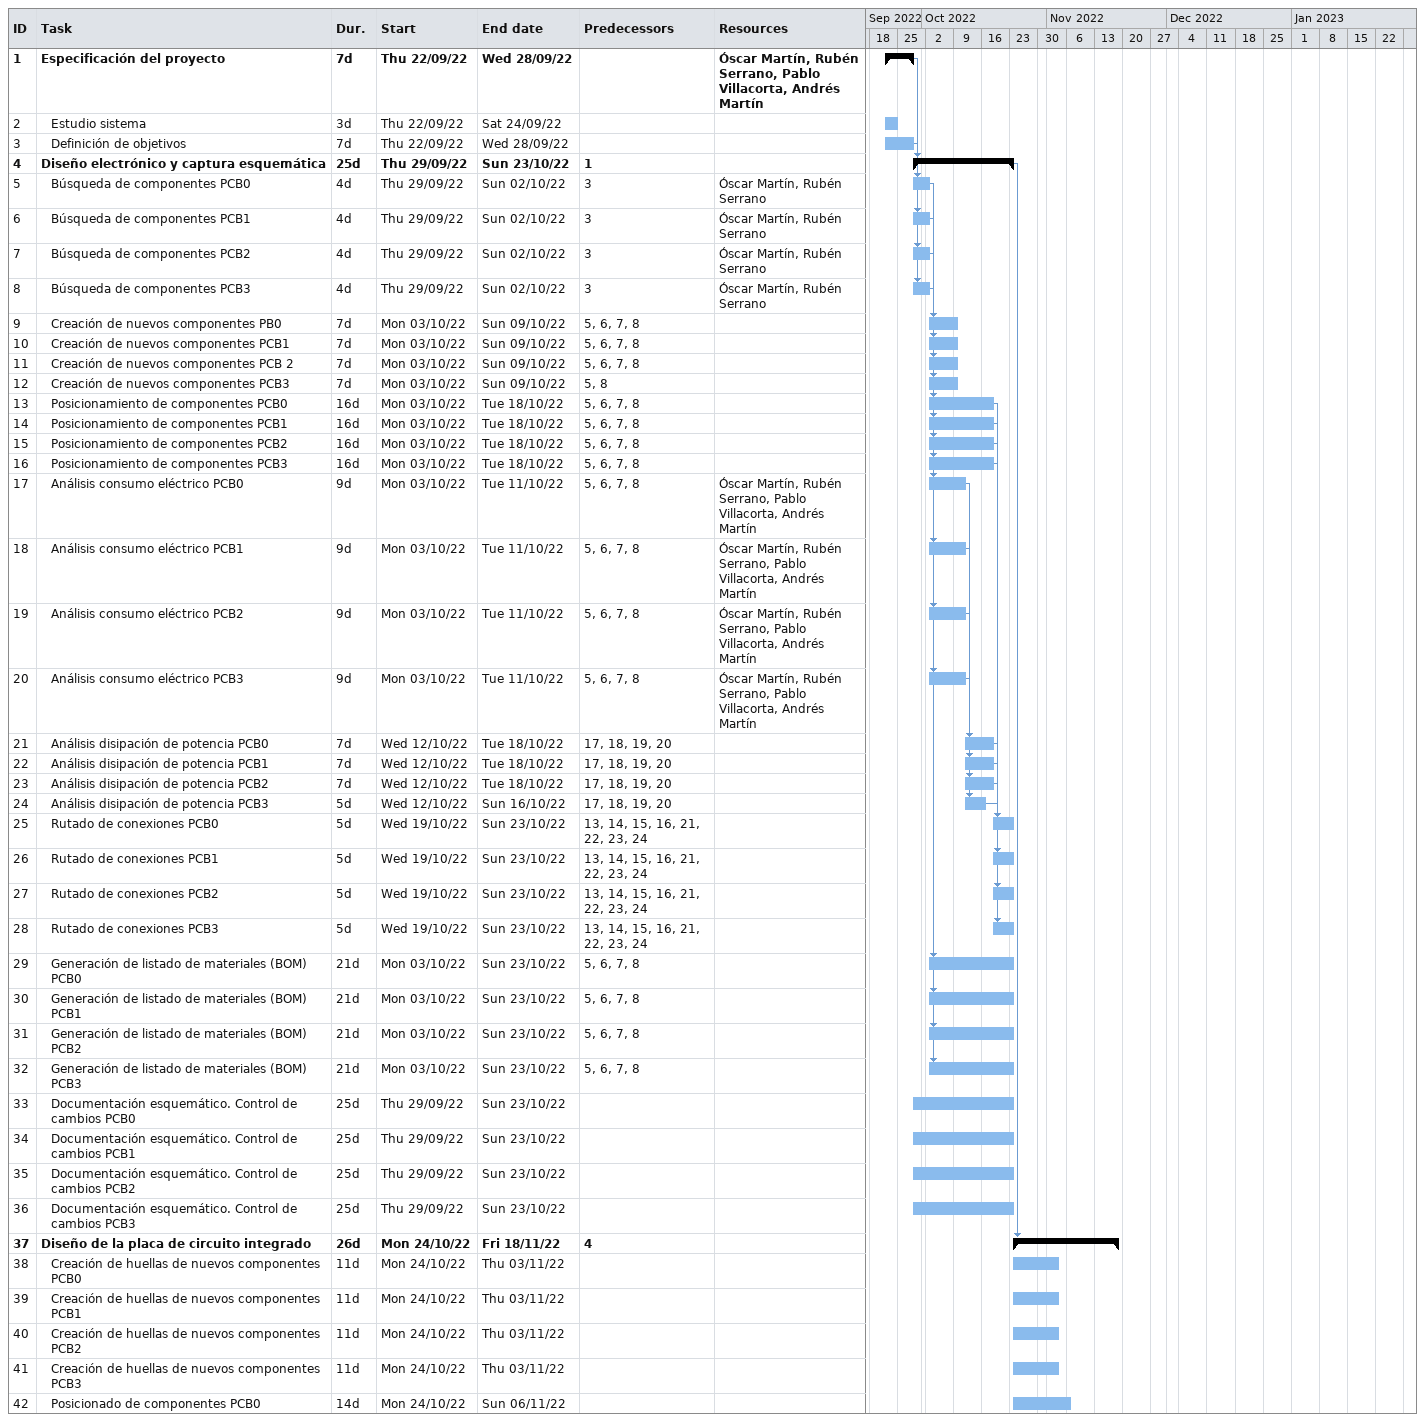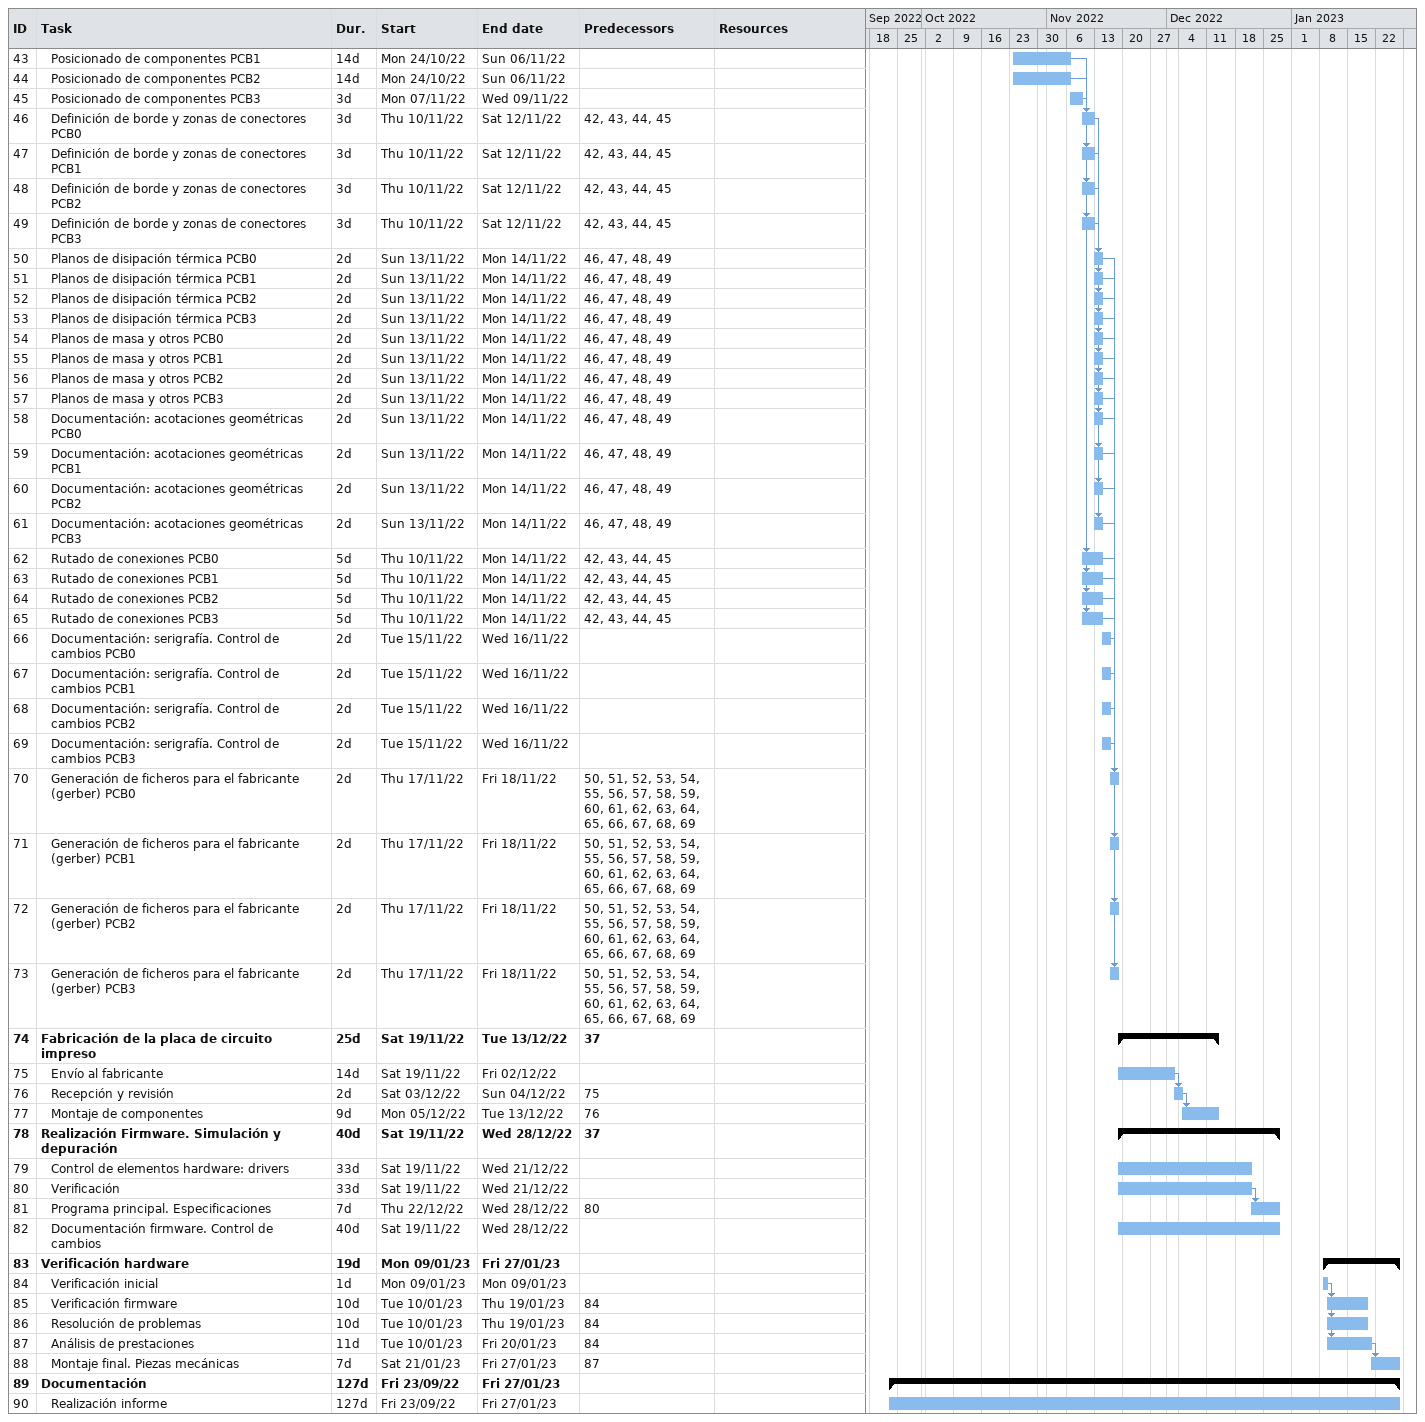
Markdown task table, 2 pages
| ID | Level | Task | Duration | Start | Finish | Predecessors | Resources |
|---|---|---|---|---|---|---|---|
| 1 | 1 | **Especificación del proyecto** | 7d | 2022-09-22 | 2022-09-28 |  | Óscar Martín, Rubén Serrano, Pablo Villacorta, Andrés Martín |
| 2 | 2 | Estudio sistema | 3d | 2022-09-22 | 2022-09-24 |  |  |
| 3 | 2 | Definición de objetivos | 7d | 2022-09-22 | 2022-09-28 |  |  |
| 4 | 1 | **Diseño electrónico y captura esquemática** | 25d | 2022-09-29 | 2022-10-23 | 1 |  |
| 5 | 2 | Búsqueda de componentes PCB0 | 4d | 2022-09-29 | 2022-10-02 | 3 | Óscar Martín, Rubén Serrano |
| 6 | 2 | Búsqueda de componentes PCB1 | 4d | 2022-09-29 | 2022-10-02 | 3 | Óscar Martín, Rubén Serrano |
| 7 | 2 | Búsqueda de componentes PCB2 | 4d | 2022-09-29 | 2022-10-02 | 3 | Óscar Martín, Rubén Serrano |
| 8 | 2 | Búsqueda de componentes PCB3 | 4d | 2022-09-29 | 2022-10-02 | 3 | Óscar Martín, Rubén Serrano |
| 9 | 2 | Creación de nuevos componentes PB0 | 7d | 2022-10-03 | 2022-10-09 | 5, 6, 7, 8 |  |
| 10 | 2 | Creación de nuevos componentes PCB1 | 7d | 2022-10-03 | 2022-10-09 | 5, 6, 7, 8 |  |
| 11 | 2 | Creación de nuevos componentes PCB 2 | 7d | 2022-10-03 | 2022-10-09 | 5, 6, 7, 8 |  |
| 12 | 2 | Creación de nuevos componentes PCB3 | 7d | 2022-10-03 | 2022-10-09 | 5, 8 |  |
| 13 | 2 | Posicionamiento de componentes PCB0 | 16d | 2022-10-03 | 2022-10-18 | 5, 6, 7, 8 |  |
| 14 | 2 | Posicionamiento de componentes PCB1 | 16d | 2022-10-03 | 2022-10-18 | 5, 6, 7, 8 |  |
| 15 | 2 | Posicionamiento de componentes PCB2 | 16d | 2022-10-03 | 2022-10-18 | 5, 6, 7, 8 |  |
| 16 | 2 | Posicionamiento de componentes PCB3 | 16d | 2022-10-03 | 2022-10-18 | 5, 6, 7, 8 |  |
| 17 | 2 | Análisis consumo eléctrico PCB0 | 9d | 2022-10-03 | 2022-10-11 | 5, 6, 7, 8 | Óscar Martín, Rubén Serrano, Pablo Villacorta, Andrés Martín |
| 18 | 2 | Análisis consumo eléctrico PCB1 | 9d | 2022-10-03 | 2022-10-11 | 5, 6, 7, 8 | Óscar Martín, Rubén Serrano, Pablo Villacorta, Andrés Martín |
| 19 | 2 | Análisis consumo eléctrico PCB2 | 9d | 2022-10-03 | 2022-10-11 | 5, 6, 7, 8 | Óscar Martín, Rubén Serrano, Pablo Villacorta, Andrés Martín |
| 20 | 2 | Análisis consumo eléctrico PCB3 | 9d | 2022-10-03 | 2022-10-11 | 5, 6, 7, 8 | Óscar Martín, Rubén Serrano, Pablo Villacorta, Andrés Martín |
| 21 | 2 | Análisis disipación de potencia PCB0 | 7d | 2022-10-12 | 2022-10-18 | 17, 18, 19, 20 |  |
| 22 | 2 | Análisis disipación de potencia PCB1 | 7d | 2022-10-12 | 2022-10-18 | 17, 18, 19, 20 |  |
| 23 | 2 | Análisis disipación de potencia PCB2 | 7d | 2022-10-12 | 2022-10-18 | 17, 18, 19, 20 |  |
| 24 | 2 | Análisis disipación de potencia PCB3 | 5d | 2022-10-12 | 2022-10-16 | 17, 18, 19, 20 |  |
| 25 | 2 | Rutado de conexiones PCB0 | 5d | 2022-10-19 | 2022-10-23 | 13, 14, 15, 16, 21, 22, 23, 24 |  |
| 26 | 2 | Rutado de conexiones PCB1 | 5d | 2022-10-19 | 2022-10-23 | 13, 14, 15, 16, 21, 22, 23, 24 |  |
| 27 | 2 | Rutado de conexiones PCB2 | 5d | 2022-10-19 | 2022-10-23 | 13, 14, 15, 16, 21, 22, 23, 24 |  |
| 28 | 2 | Rutado de conexiones PCB3 | 5d | 2022-10-19 | 2022-10-23 | 13, 14, 15, 16, 21, 22, 23, 24 |  |
| 29 | 2 | Generación de listado de materiales (BOM) PCB0 | 21d | 2022-10-03 | 2022-10-23 | 5, 6, 7, 8 |  |
| 30 | 2 | Generación de listado de materiales (BOM) PCB1 | 21d | 2022-10-03 | 2022-10-23 | 5, 6, 7, 8 |  |
| 31 | 2 | Generación de listado de materiales (BOM) PCB2 | 21d | 2022-10-03 | 2022-10-23 | 5, 6, 7, 8 |  |
| 32 | 2 | Generación de listado de materiales (BOM) PCB3 | 21d | 2022-10-03 | 2022-10-23 | 5, 6, 7, 8 |  |
| 33 | 2 | Documentación esquemático. Control de cambios PCB0 | 25d | 2022-09-29 | 2022-10-23 |  |  |
| 34 | 2 | Documentación esquemático. Control de cambios PCB1 | 25d | 2022-09-29 | 2022-10-23 |  |  |
| 35 | 2 | Documentación esquemático. Control de cambios PCB2 | 25d | 2022-09-29 | 2022-10-23 |  |  |
| 36 | 2 | Documentación esquemático. Control de cambios PCB3 | 25d | 2022-09-29 | 2022-10-23 |  |  |
| 37 | 1 | **Diseño de la placa de circuito integrado** | 26d | 2022-10-24 | 2022-11-18 | 4 |  |
| 38 | 2 | Creación de huellas de nuevos componentes PCB0 | 11d | 2022-10-24 | 2022-11-03 |  |  |
| 39 | 2 | Creación de huellas de nuevos componentes PCB1 | 11d | 2022-10-24 | 2022-11-03 |  |  |
| 40 | 2 | Creación de huellas de nuevos componentes PCB2 | 11d | 2022-10-24 | 2022-11-03 |  |  |
| 41 | 2 | Creación de huellas de nuevos componentes PCB3 | 11d | 2022-10-24 | 2022-11-03 |  |  |
| 42 | 2 | Posicionado de componentes PCB0 | 14d | 2022-10-24 | 2022-11-06 |  |  |
| 43 | 2 | Posicionado de componentes PCB1 | 14d | 2022-10-24 | 2022-11-06 |  |  |
| 44 | 2 | Posicionado de componentes PCB2 | 14d | 2022-10-24 | 2022-11-06 |  |  |
| 45 | 2 | Posicionado de componentes PCB3 | 3d | 2022-11-07 | 2022-11-09 |  |  |
| 46 | 2 | Definición de borde y zonas de conectores PCB0 | 3d | 2022-11-10 | 2022-11-12 | 42, 43, 44, 45 |  |
| 47 | 2 | Definición de borde y zonas de conectores PCB1 | 3d | 2022-11-10 | 2022-11-12 | 42, 43, 44, 45 |  |
| 48 | 2 | Definición de borde y zonas de conectores PCB2 | 3d | 2022-11-10 | 2022-11-12 | 42, 43, 44, 45 |  |
| 49 | 2 | Definición de borde y zonas de conectores PCB3 | 3d | 2022-11-10 | 2022-11-12 | 42, 43, 44, 45 |  |
| 50 | 2 | Planos de disipación térmica PCB0 | 2d | 2022-11-13 | 2022-11-14 | 46, 47, 48, 49 |  |
| 51 | 2 | Planos de disipación térmica PCB1 | 2d | 2022-11-13 | 2022-11-14 | 46, 47, 48, 49 |  |
| 52 | 2 | Planos de disipación térmica PCB2 | 2d | 2022-11-13 | 2022-11-14 | 46, 47, 48, 49 |  |
| 53 | 2 | Planos de disipación térmica PCB3 | 2d | 2022-11-13 | 2022-11-14 | 46, 47, 48, 49 |  |
| 54 | 2 | Planos de masa y otros PCB0 | 2d | 2022-11-13 | 2022-11-14 | 46, 47, 48, 49 |  |
| 55 | 2 | Planos de masa y otros PCB1 | 2d | 2022-11-13 | 2022-11-14 | 46, 47, 48, 49 |  |
| 56 | 2 | Planos de masa y otros PCB2 | 2d | 2022-11-13 | 2022-11-14 | 46, 47, 48, 49 |  |
| 57 | 2 | Planos de masa y otros PCB3 | 2d | 2022-11-13 | 2022-11-14 | 46, 47, 48, 49 |  |
| 58 | 2 | Documentación: acotaciones geométricas PCB0 | 2d | 2022-11-13 | 2022-11-14 | 46, 47, 48, 49 |  |
| 59 | 2 | Documentación: acotaciones geométricas PCB1 | 2d | 2022-11-13 | 2022-11-14 | 46, 47, 48, 49 |  |
| 60 | 2 | Documentación: acotaciones geométricas PCB2 | 2d | 2022-11-13 | 2022-11-14 | 46, 47, 48, 49 |  |
| 61 | 2 | Documentación: acotaciones geométricas PCB3 | 2d | 2022-11-13 | 2022-11-14 | 46, 47, 48, 49 |  |
| 62 | 2 | Rutado de conexiones PCB0 | 5d | 2022-11-10 | 2022-11-14 | 42, 43, 44, 45 |  |
| 63 | 2 | Rutado de conexiones PCB1 | 5d | 2022-11-10 | 2022-11-14 | 42, 43, 44, 45 |  |
| 64 | 2 | Rutado de conexiones PCB2 | 5d | 2022-11-10 | 2022-11-14 | 42, 43, 44, 45 |  |
| 65 | 2 | Rutado de conexiones PCB3 | 5d | 2022-11-10 | 2022-11-14 | 42, 43, 44, 45 |  |
| 66 | 2 | Documentación: serigrafía. Control de cambios PCB0 | 2d | 2022-11-15 | 2022-11-16 |  |  |
| 67 | 2 | Documentación: serigrafía. Control de cambios PCB1 | 2d | 2022-11-15 | 2022-11-16 |  |  |
| 68 | 2 | Documentación: serigrafía. Control de cambios PCB2 | 2d | 2022-11-15 | 2022-11-16 |  |  |
| 69 | 2 | Documentación: serigrafía. Control de cambios PCB3 | 2d | 2022-11-15 | 2022-11-16 |  |  |
| 70 | 2 | Generación de ficheros para el fabricante (gerber) PCB0 | 2d | 2022-11-17 | 2022-11-18 | 50, 51, 52, 53, 54, 55, 56, 57, 58, 59, 60, 61, 62, 63, 64, 65, 66, 67, 68, 69 |  |
| 71 | 2 | Generación de ficheros para el fabricante (gerber) PCB1 | 2d | 2022-11-17 | 2022-11-18 | 50, 51, 52, 53, 54, 55, 56, 57, 58, 59, 60, 61, 62, 63, 64, 65, 66, 67, 68, 69 |  |
| 72 | 2 | Generación de ficheros para el fabricante (gerber) PCB2 | 2d | 2022-11-17 | 2022-11-18 | 50, 51, 52, 53, 54, 55, 56, 57, 58, 59, 60, 61, 62, 63, 64, 65, 66, 67, 68, 69 |  |
| 73 | 2 | Generación de ficheros para el fabricante (gerber) PCB3 | 2d | 2022-11-17 | 2022-11-18 | 50, 51, 52, 53, 54, 55, 56, 57, 58, 59, 60, 61, 62, 63, 64, 65, 66, 67, 68, 69 |  |
| 74 | 1 | **Fabricación de la placa de circuito impreso** | 25d | 2022-11-19 | 2022-12-13 | 37 |  |
| 75 | 2 | Envío al fabricante | 14d | 2022-11-19 | 2022-12-02 |  |  |
| 76 | 2 | Recepción y revisión | 2d | 2022-12-03 | 2022-12-04 | 75 |  |
| 77 | 2 | Montaje de componentes | 9d | 2022-12-05 | 2022-12-13 | 76 |  |
| 78 | 1 | **Realización Firmware. Simulación y depuración** | 40d | 2022-11-19 | 2022-12-28 | 37 |  |
| 79 | 2 | Control de elementos hardware: drivers | 33d | 2022-11-19 | 2022-12-21 |  |  |
| 80 | 2 | Verificación | 33d | 2022-11-19 | 2022-12-21 |  |  |
| 81 | 2 | Programa principal. Especificaciones | 7d | 2022-12-22 | 2022-12-28 | 80 |  |
| 82 | 2 | Documentación firmware. Control de cambios | 40d | 2022-11-19 | 2022-12-28 |  |  |
| 83 | 1 | **Verificación hardware** | 19d | 2023-01-09 | 2023-01-27 |  |  |
| 84 | 2 | Verificación inicial | 1d | 2023-01-09 | 2023-01-09 |  |  |
| 85 | 2 | Verificación firmware | 10d | 2023-01-10 | 2023-01-19 | 84 |  |
| 86 | 2 | Resolución de problemas | 10d | 2023-01-10 | 2023-01-19 | 84 |  |
| 87 | 2 | Análisis de prestaciones | 11d | 2023-01-10 | 2023-01-20 | 84 |  |
| 88 | 2 | Montaje final. Piezas mecánicas | 7d | 2023-01-21 | 2023-01-27 | 87 |  |
| 89 | 1 | **Documentación** | 127d | 2022-09-23 | 2023-01-27 |  |  |
| 90 | 2 | Realización informe | 127d | 2022-09-23 | 2023-01-27 |  |  |
